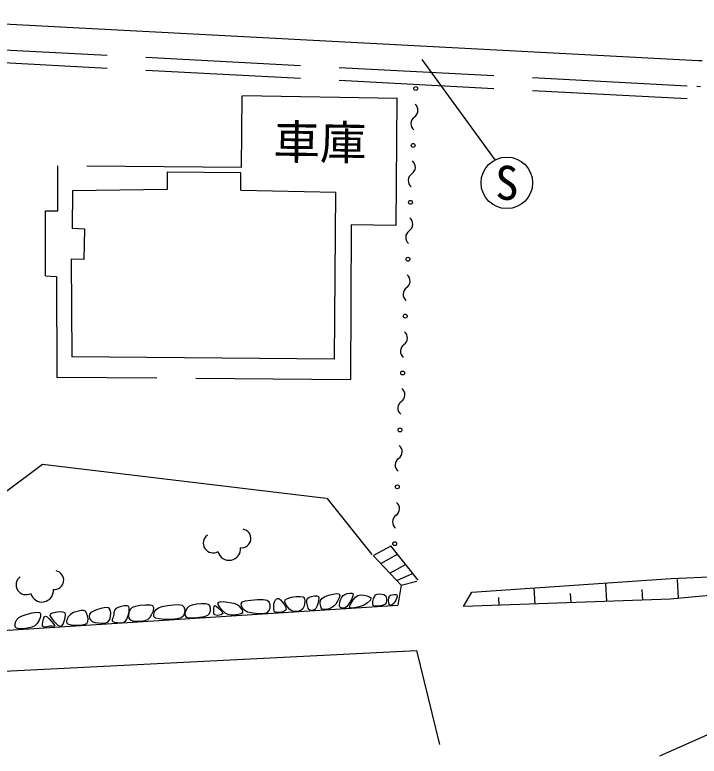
# Model space of a CAD drawing. Units: millimetres, scale not verified. Extents: x 40000 to 680000, y 20000 to 380000.
# Drawn here: x 125129 to 151633, y 253060 to 281785 of the extents above; entities that cross this region are included whole.
import ezdxf
from ezdxf.enums import TextEntityAlignment as Align

# ---------------------------------------------------------------- set-up
doc = ezdxf.new("R2010")
doc.units = ezdxf.units.MM
doc.header["$LTSCALE"] = 1000
doc.linetypes.add('DASHED', pattern=[7.5, 6, -1.5])
for name, color, linetype, lineweight in [('M-BGD', 7, 'Continuous', 25), ('M-BGD-EXST', 7, 'Continuous', 25), ('M-STR-STRC', 7, 'Continuous', 25)]:
    doc.layers.add(name, color=color, linetype=linetype, lineweight=lineweight)
doc.layers.add('M-BMK-HTXT', color=7, linetype='Continuous')
doc.styles.add('ＭＳ ゴシック', font='')
doc.styles.get('ＭＳ ゴシック').set_extended_font_data('MS Gothic')

msp = doc.modelspace()

# ---------------------------------------------------------------- linework, layer by layer
at = {"layer": 'M-BGD', "linetype": 'DASHED'}
for p, q in [((122713, 280537), (151548, 279019)), ((122714, 280036), (151522, 278520)), ((133912, 275863), (133936, 278641)), ((139947, 278544), (133936, 278641)), ((139927, 278545), (139884, 273623)), ((126797, 274189), (126794, 275937)), ((133912, 275863), (126794, 275937)), ((126321, 274188), (126797, 274189)), ((126322, 271668), (126321, 274188)), ((138154, 273650), (138134, 267642)), ((139884, 273623), (138154, 273650)), ((126322, 271668), (126741, 271641)), ((126741, 271641), (126760, 267736)), ((138134, 267642), (126760, 267736))]:
    msp.add_line(p, q, dxfattribs=at)
at = {"layer": 'M-BGD'}
for p, q in [((151548, 279019), (151691, 279012)), ((133877, 274985), (133884, 275663)), ((127362, 274969), (127348, 273500)), ((131025, 275012), (127362, 274969)), ((133877, 274985), (137558, 274912)), ((137505, 268447), (137558, 274912)), ((127843, 273486), (127348, 273500)), ((127810, 272309), (127843, 273486)), ((127314, 272323), (127335, 268531)), ((127810, 272309), (127314, 272323)), ((137505, 268447), (127335, 268531)), ((123922, 262667), (126201, 264380)), ((126201, 264380), (137188, 263056)), ((138968, 260878), (137221, 263052)), ((139037, 260852), (139698, 261214)), ((140747, 259874), (139689, 261209)), ((140106, 259677), (139008, 260836)), ((139301, 260527), (139946, 260885)), ((139654, 260154), (140265, 260482)), ((139925, 259868), (140534, 260142)), ((150547, 259948), (153533, 260078)), ((140097, 259686), (139961, 258917)), ((140702, 259830), (140095, 259674)), ((142834, 259418), (150547, 259948)), ((148059, 259060), (148024, 259738)), ((150837, 259179), (150800, 259909)), ((142501, 258855), (142834, 259418)), ((145280, 258957), (145249, 259567)), ((149449, 259111), (149428, 259517)), ((153609, 259425), (150506, 259149)), ((150506, 259149), (142501, 258855)), ((143890, 258906), (143875, 259204)), ((146670, 259008), (146651, 259361)), ((139958, 258902), (122776, 257800)), ((123596, 256302), (140684, 257157)), ((140684, 257157), (141577, 253508))]:
    msp.add_line(p, q, dxfattribs=at)
for points in [[(133884, 275663), (131032, 275693), (131025, 275012)], [(158572, 256825), (150556, 253261), (150094, 253060)]]:
    msp.add_lwpolyline(points, dxfattribs=at)
for points in [[(134134, 258658), (134267, 258623), (134444, 258599), (134633, 258589), (134801, 258599), (134916, 258630), (134980, 258700), (135016, 258806), (135019, 258924), (134984, 259028), (134906, 259095), (134752, 259119), (134524, 259118), (134275, 259098), (134056, 259064), (133919, 259022), (133876, 258963), (133892, 258881), (133950, 258793), (134036, 258714)], [(135176, 259006), (135196, 259061), (135225, 259113), (135262, 259154), (135304, 259175), (135350, 259167), (135412, 259116), (135492, 259027), (135570, 258922), (135626, 258822), (135640, 258748), (135595, 258698), (135503, 258658), (135391, 258631), (135287, 258621), (135215, 258634), (135179, 258681), (135161, 258758), (135158, 258849), (135164, 258937)], [(135602, 259119), (135691, 259171), (135845, 259215), (136022, 259244), (136185, 259252), (136293, 259233), (136343, 259170), (136359, 259068), (136350, 258951), (136322, 258842), (136281, 258764), (136219, 258717), (136130, 258684), (136029, 258667), (135930, 258670), (135849, 258694), (135772, 258752), (135692, 258843), (135624, 258948), (135588, 259046)], [(136459, 259171), (136522, 259217), (136621, 259251), (136733, 259269), (136831, 259267), (136891, 259241), (136908, 259177), (136896, 259075), (136867, 258960), (136828, 258855), (136789, 258781), (136744, 258738), (136688, 258711), (136627, 258701), (136572, 258710), (136530, 258738), (136495, 258800), (136464, 258895), (136442, 259001), (136438, 259100)], [(137014, 259173), (137119, 259234), (137278, 259293), (137453, 259338), (137604, 259361), (137695, 259351), (137714, 259291), (137686, 259189), (137628, 259069), (137556, 258955), (137484, 258872), (137403, 258817), (137302, 258774), (137197, 258746), (137104, 258738), (137037, 258755), (136994, 258808), (136964, 258895), (136952, 258997), (136966, 259096)], [(137839, 259285), (137910, 259330), (138006, 259364), (138106, 259382), (138187, 259378), (138228, 259349), (138219, 259276), (138175, 259162), (138110, 259034), (138039, 258919), (137978, 258842), (137919, 258806), (137852, 258794), (137788, 258801), (137736, 258826), (137708, 258864), (137704, 258929), (137719, 259021), (137748, 259124), (137790, 259218)], [(138415, 259291), (138516, 259311), (138640, 259303), (138764, 259275), (138864, 259236), (138919, 259196), (138899, 259107), (138794, 258997), (138655, 258908), (138548, 258868), (138409, 258830), (138268, 258803), (138154, 258795), (138093, 258816), (138098, 258884), (138149, 258993), (138231, 259115), (138325, 259223)], [(139099, 259314), (139163, 259342), (139250, 259350), (139343, 259341), (139425, 259319), (139481, 259287), (139511, 259236), (139526, 259162), (139525, 259081), (139506, 259006), (139469, 258952), (139397, 258916), (139292, 258889), (139177, 258874), (139075, 258876), (139012, 258900), (138990, 258960), (138993, 259053), (139017, 259158), (139054, 259252)], [(139617, 258999), (139607, 259084), (139609, 259189), (139639, 259269), (139684, 259297), (139749, 259317), (139820, 259327), (139881, 259327), (139920, 259315), (139932, 259257), (139907, 259168), (139869, 259084), (139842, 259040), (139806, 258994), (139767, 258952), (139730, 258919), (139699, 258901), (139662, 258907), (139633, 258943)], [(128126, 258275), (128224, 258243), (128363, 258221), (128516, 258214), (128654, 258227), (128749, 258266), (128804, 258350), (128836, 258476), (128844, 258613), (128824, 258732), (128772, 258802), (128666, 258815), (128507, 258789), (128331, 258740), (128173, 258679), (128069, 258621), (128023, 258557), (128010, 258478), (128026, 258397), (128066, 258325)], [(128955, 258499), (128937, 258447), (128914, 258393), (128897, 258343), (128897, 258302), (128925, 258272), (128995, 258251), (129100, 258233), (129218, 258228), (129329, 258243), (129412, 258285), (129470, 258375), (129519, 258507), (129551, 258651), (129560, 258779), (129540, 258861), (129474, 258890), (129366, 258886), (129242, 258858), (129125, 258819), (129042, 258780), (128998, 258736), (128975, 258679), (128966, 258617), (128962, 258555)], [(129592, 258337), (129688, 258301), (129834, 258286), (130001, 258291), (130158, 258315), (130276, 258360), (130364, 258442), (130441, 258561), (130494, 258691), (130512, 258807), (130480, 258882), (130371, 258913), (130193, 258917), (129989, 258900), (129800, 258865), (129669, 258816), (129594, 258738), (129549, 258630), (129533, 258512), (129547, 258407)], [(130692, 258805), (130839, 258855), (131045, 258897), (131270, 258925), (131472, 258932), (131607, 258910), (131677, 258842), (131709, 258733), (131704, 258608), (131660, 258494), (131577, 258417), (131421, 258378), (131194, 258360), (130944, 258360), (130723, 258377), (130579, 258410), (130518, 258468), (130506, 258553), (130536, 258649), (130600, 258738)], [(131771, 258449), (131890, 258426), (132075, 258425), (132284, 258442), (132474, 258474), (132603, 258518), (132671, 258589), (132706, 258687), (132709, 258792), (132681, 258885), (132623, 258943), (132513, 258966), (132350, 258965), (132168, 258946), (132001, 258912), (131881, 258866), (131803, 258797), (131746, 258701), (131717, 258597), (131723, 258507)], [(132875, 258896), (132928, 258873), (133010, 258810), (133096, 258727), (133163, 258647), (133191, 258592), (133118, 258541), (132973, 258517), (132866, 258539), (132842, 258595), (132831, 258684), (132833, 258781), (132848, 258860)], [(133374, 258556), (133493, 258533), (133637, 258535), (133780, 258557), (133897, 258590), (133961, 258629), (133965, 258683), (133924, 258756), (133852, 258835), (133761, 258906), (133664, 258958), (133536, 258993), (133370, 259020), (133201, 259034), (133063, 259030), (132990, 259003), (132996, 258937), (133058, 258835), (133155, 258721), (133267, 258620)], [(125281, 258432), (125413, 258497), (125601, 258561), (125805, 258613), (125982, 258640), (126092, 258631), (126128, 258566), (126117, 258455), (126069, 258324), (125997, 258201), (125910, 258113), (125788, 258058), (125624, 258020), (125448, 257999), (125294, 257997), (125193, 258018), (125148, 258071), (125136, 258157), (125155, 258257), (125205, 258354)], [(126689, 258240), (126739, 258191), (126797, 258142), (126855, 258104), (126910, 258088), (126955, 258106), (126999, 258175), (127045, 258289), (127082, 258419), (127095, 258537), (127072, 258613), (126990, 258643), (126857, 258647), (126709, 258631), (126579, 258601), (126503, 258565), (126490, 258514), (126519, 258445), (126572, 258369), (126634, 258297)], [(127172, 258408), (127152, 258357), (127136, 258301), (127134, 258247), (127156, 258201), (127211, 258170), (127321, 258151), (127482, 258140), (127657, 258140), (127814, 258158), (127917, 258196), (127961, 258272), (127968, 258381), (127949, 258500), (127910, 258606), (127861, 258676), (127791, 258702), (127696, 258701), (127589, 258681), (127487, 258652), (127403, 258623), (127338, 258591), (127281, 258550), (127234, 258503), (127197, 258455)], [(126315, 258489), (126378, 258460), (126462, 258382), (126550, 258283), (126623, 258188), (126663, 258125), (126648, 258089), (126576, 258091), (126490, 258096), (126434, 258088), (126364, 258074), (126294, 258065), (126236, 258068), (126202, 258094), (126195, 258160), (126207, 258260), (126234, 258367), (126271, 258453)]]:
    msp.add_lwpolyline(points, close=True, dxfattribs=at)
for centre in [(140657, 278929), (140556, 276725), (140454, 274520), (140352, 272315), (140250, 270111), (140148, 267906), (140046, 265702), (139944, 263497), (139842, 261292)]:
    msp.add_circle(centre, 75, dxfattribs=at)
for centre, start, end in [((140431, 278085), 304.2223, 50.4825), ((140782, 277569), 124.2223, 230.4825), ((140329, 275881), 304.2223, 50.4825), ((140680, 275364), 124.2223, 230.4825), ((140227, 273676), 304.2223, 50.4825), ((140578, 273159), 124.2223, 230.4825), ((140125, 271472), 304.2223, 50.4825), ((140476, 270955), 124.2223, 230.4825), ((140023, 269267), 304.2223, 50.4825), ((140374, 268750), 124.2223, 230.4825), ((139921, 267062), 304.2223, 50.4825), ((140273, 266546), 124.2223, 230.4825), ((139819, 264858), 304.2223, 50.4825), ((140171, 264341), 124.2223, 230.4825), ((139717, 262653), 304.2223, 50.4825), ((140069, 262136), 124.2223, 230.4825)]:
    msp.add_arc(centre, 312, start, end, dxfattribs=at)
at = {"layer": 'M-BGD-EXST'}
msp.add_line((140893, 280048), (143718, 276160), dxfattribs=at)
msp.add_circle((144184, 275275), 1000, dxfattribs=at)
for centre, radius, start, end in [((133910, 261498), 361, 263.7581, 79.8316), ((132809, 261317), 381, 125.5879, 299.7482), ((133429, 261094), 445, 193.9819, 5.8027), ((125559, 259700), 381, 125.5879, 299.7482), ((126660, 259881), 361, 263.7581, 79.8316), ((126179, 259477), 445, 193.9819, 5.8027)]:
    msp.add_arc(centre, radius, start, end, dxfattribs=at)
at = {"layer": 'M-STR-STRC'}
for p, q in [((118021, 281785), (151601, 280018)), ((151601, 280018), (151744, 280011))]:
    msp.add_line(p, q, dxfattribs=at)

# ---------------------------------------------------------------- texts
at = {"layer": 'M-BGD-EXST', "style": 'ＭＳ ゴシック'}
msp.add_text('S', height=1320, dxfattribs=at).set_placement((144184, 275275), align=Align.MIDDLE_CENTER)
at = {"layer": 'M-BMK-HTXT', "style": 'ＭＳ ゴシック'}
msp.add_text('車庫', height=1320, rotation=359.279, dxfattribs=at).set_placement((136933, 275792), align=Align.BOTTOM_CENTER)

doc.saveas('drawing.dxf')
